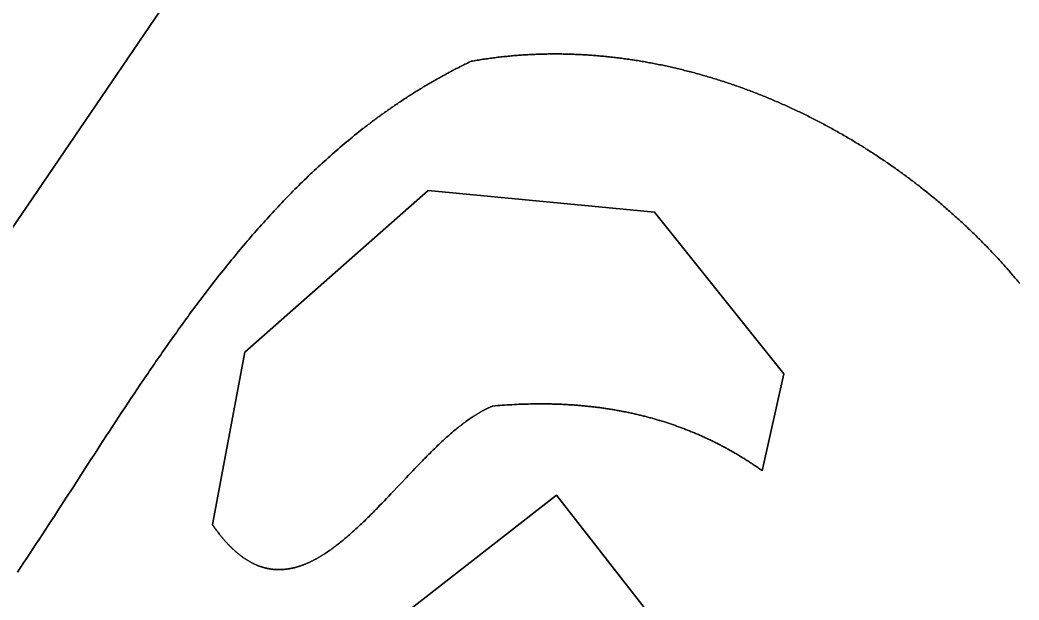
# Model space of a CAD drawing. Header units: millimetres. Extents: x 539514 to 908003, y -69769 to 203909.
# Drawn here: x 756701 to 783711, y 102464 to 118156 of the extents above; entities that cross this region are included whole.
import ezdxf

# ---------------------------------------------------------------- set-up
doc = ezdxf.new("R2010")
doc.units = ezdxf.units.MM
doc.layers.add('CLOSED_AREAS', color=7, linetype='Continuous')
doc.layers.add('REGION_HOLES', color=7, linetype='Continuous')

msp = doc.modelspace()

# ---------------------------------------------------------------- linework, layer by layer
at = {"layer": 'CLOSED_AREAS'}
for points in [[(741499.066, 90513.796), (774436.806, 138900.211)], [(774436.806, 138900.211), (741499.066, 90513.796)], [(756631.192, 103217.783), (756715.346, 103343.507), (756799.324, 103469.428), (756883.137, 103595.533), (756966.793, 103721.813), (757050.301, 103848.256), (757133.671, 103974.852), (757216.913, 104101.589), (757300.036, 104228.456), (757383.048, 104355.443), (757465.96, 104482.539), (757548.781, 104609.732), (757631.52, 104737.012), (757714.186, 104864.368), (757796.789, 104991.788), (757961.843, 105246.78), (758126.757, 105501.899), (758456.463, 106012.17), (758621.405, 106267.146), (758703.931, 106394.556), (758786.506, 106521.9), (758869.14, 106649.166), (758951.841, 106776.343), (759034.62, 106903.421), (759117.485, 107030.388), (759200.446, 107157.234), (759283.512, 107283.947), (759366.693, 107410.517), (759449.998, 107536.933), (759533.436, 107663.184), (759617.017, 107789.258), (759700.75, 107915.146), (759784.645, 108040.835), (759868.71, 108166.315), (759952.955, 108291.575), (760037.39, 108416.604), (760079.681, 108479.028), (760122.023, 108541.391), (760164.417, 108603.691), (760206.865, 108665.925), (760249.367, 108728.094), (760291.924, 108790.196), (760334.538, 108852.229), (760377.21, 108914.192), (760419.941, 108976.083), (760462.733, 109037.902), (760505.585, 109099.646), (760548.501, 109161.315), (760591.48, 109222.907), (760634.523, 109284.421), (760677.633, 109345.855), (760720.811, 109407.208), (760764.056, 109468.478), (760807.372, 109529.665), (760850.758, 109590.767), (760894.216, 109651.782), (760937.747, 109712.709), (760981.352, 109773.548), (761025.033, 109834.295), (761068.79, 109894.951), (761112.625, 109955.513), (761156.54, 110015.981), (761200.534, 110076.352), (761244.609, 110136.626), (761288.767, 110196.801), (761333.009, 110256.876), (761377.335, 110316.85), (761421.747, 110376.72), (761466.247, 110436.486), (761510.835, 110496.147), (761555.512, 110555.701), (761600.28, 110615.146), (761645.14, 110674.481), (761690.092, 110733.705), (761735.139, 110792.817), (761780.281, 110851.815), (761825.52, 110910.697), (761870.856, 110969.463), (761916.291, 111028.111), (761961.826, 111086.64), (762007.463, 111145.048), (762053.201, 111203.334), (762099.043, 111261.496), (762144.99, 111319.534), (762191.043, 111377.445), (762237.203, 111435.229), (762283.47, 111492.883), (762329.848, 111550.408), (762376.335, 111607.801), (762422.935, 111665.061), (762469.647, 111722.186), (762516.473, 111779.175), (762563.415, 111836.028), (762610.473, 111892.742), (762657.648, 111949.316), (762704.942, 112005.749), (762752.357, 112062.039), (762799.892, 112118.185), (762847.549, 112174.185), (762895.33, 112230.039), (762943.235, 112285.745), (762991.266, 112341.302), (763039.424, 112396.707), (763087.71, 112451.961), (763136.125, 112507.06), (763184.67, 112562.005), (763233.348, 112616.794), (763282.158, 112671.425), (763331.101, 112725.896), (763380.18, 112780.208), (763429.396, 112834.357), (763478.748, 112888.343), (763528.239, 112942.165), (763577.87, 112995.821), (763627.642, 113049.31), (763677.556, 113102.63), (763727.613, 113155.78), (763777.815, 113208.758), (763828.162, 113261.564), (763878.657, 113314.196), (763929.299, 113366.652), (763980.09, 113418.931), (764031.031, 113471.032), (764082.124, 113522.954), (764133.37, 113574.694), (764184.769, 113626.253), (764236.323, 113677.627), (764288.034, 113728.817), (764339.902, 113779.82), (764391.928, 113830.635), (764444.114, 113881.261), (764496.46, 113931.696), (764548.969, 113981.94), (764601.641, 114031.99), (764654.477, 114081.845), (764707.479, 114131.505), (764760.647, 114180.967), (764813.983, 114230.23), (764867.489, 114279.294), (764921.164, 114328.155), (764975.011, 114376.814), (765029.03, 114425.269), (765083.223, 114473.518), (765137.59, 114521.56), (765192.134, 114569.393), (765246.855, 114617.017), (765301.754, 114664.43), (765356.833, 114711.63), (765412.093, 114758.617), (765467.534, 114805.388), (765523.158, 114851.943), (765578.967, 114898.28), (765634.961, 114944.397), (765691.142, 114990.294), (765747.51, 115035.969), (765804.067, 115081.421), (765860.814, 115126.647), (765917.753, 115171.648), (765974.884, 115216.421), (766003.522, 115238.721), (766032.208, 115260.965), (766060.943, 115283.15), (766089.727, 115305.278), (766118.56, 115327.349), (766147.442, 115349.361), (766176.374, 115371.314), (766205.354, 115393.21), (766234.385, 115415.047), (766263.465, 115436.825), (766292.595, 115458.544), (766321.774, 115480.204), (766351.004, 115501.804), (766380.285, 115523.346), (766409.616, 115544.827), (766438.997, 115566.249), (766468.429, 115587.611), (766497.912, 115608.913), (766527.446, 115630.154), (766557.031, 115651.335), (766586.667, 115672.455), (766616.355, 115693.515), (766646.095, 115714.513), (766675.886, 115735.451), (766705.729, 115756.327), (766735.625, 115777.141), (766765.572, 115797.894), (766795.572, 115818.585), (766825.624, 115839.214), (766855.729, 115859.781), (766885.886, 115880.286), (766916.097, 115900.728), (766946.361, 115921.107), (766976.678, 115941.423), (767007.048, 115961.676), (767037.471, 115981.867), (767067.949, 116001.993), (767098.48, 116022.056), (767129.065, 116042.056), (767159.704, 116061.991), (767190.398, 116081.863), (767221.146, 116101.67), (767251.948, 116121.413), (767282.805, 116141.091), (767313.717, 116160.705), (767344.684, 116180.253), (767375.706, 116199.737), (767406.783, 116219.155), (767437.916, 116238.508), (767469.104, 116257.795), (767500.348, 116277.016), (767531.647, 116296.172), (767563.003, 116315.261), (767594.415, 116334.284), (767625.883, 116353.241), (767657.408, 116372.13), (767688.989, 116390.954), (767720.627, 116409.71), (767752.321, 116428.399), (767784.073, 116447.02), (767815.882, 116465.575), (767847.748, 116484.061), (767879.672, 116502.48), (767911.653, 116520.83), (767943.692, 116539.113), (767975.789, 116557.327), (768007.944, 116575.473), (768040.158, 116593.55), (768072.429, 116611.558), (768104.759, 116629.497), (768137.148, 116647.366), (768169.595, 116665.167), (768202.101, 116682.898), (768234.667, 116700.559), (768267.291, 116718.15), (768299.975, 116735.672), (768332.719, 116753.123), (768365.522, 116770.503), (768398.384, 116787.813), (768431.307, 116805.053), (768464.29, 116822.221), (768497.333, 116839.318), (768530.437, 116856.344), (768563.601, 116873.299), (768596.826, 116890.182), (768630.111, 116906.993), (768663.458, 116923.733), (768696.865, 116940.4), (768730.334, 116956.995), (768763.864, 116973.517), (768797.456, 116989.967), (768831.109, 117006.344), (768864.825, 117022.648), (768898.602, 117038.879), (768938.536, 117045.951), (768978.484, 117052.892), (769018.444, 117059.701), (769058.417, 117066.378), (769098.402, 117072.925), (769138.4, 117079.34), (769178.41, 117085.625), (769218.431, 117091.779), (769258.465, 117097.803), (769298.509, 117103.696), (769338.565, 117109.46), (769378.631, 117115.094), (769418.708, 117120.598), (769458.796, 117125.973), (769498.893, 117131.218), (769539.001, 117136.334), (769579.118, 117141.322), (769619.245, 117146.181), (769659.381, 117150.911), (769699.525, 117155.513), (769739.679, 117159.987), (769779.841, 117164.333), (769820.012, 117168.551), (769860.19, 117172.642), (769900.376, 117176.606), (769940.57, 117180.442), (769980.771, 117184.151), (770020.98, 117187.734), (770061.195, 117191.19), (770101.416, 117194.519), (770141.645, 117197.723), (770181.879, 117200.8), (770222.119, 117203.752), (770262.365, 117206.577), (770302.617, 117209.278), (770342.873, 117211.853), (770383.135, 117214.303), (770423.401, 117216.628), (770463.672, 117218.829), (770503.947, 117220.905), (770544.227, 117222.857), (770584.51, 117224.684), (770624.796, 117226.388), (770665.086, 117227.968), (770705.38, 117229.424), (770745.676, 117230.758), (770785.974, 117231.967), (770826.275, 117233.054), (770866.578, 117234.018), (770906.884, 117234.86), (770947.191, 117235.579), (770987.499, 117236.176), (771027.808, 117236.651), (771068.119, 117237.004), (771108.43, 117237.235), (771148.742, 117237.345), (771189.054, 117237.334), (771229.367, 117237.202), (771269.679, 117236.949), (771309.99, 117236.575), (771350.302, 117236.08), (771390.612, 117235.465), (771430.921, 117234.73), (771471.228, 117233.876), (771511.535, 117232.901), (771551.839, 117231.807), (771592.141, 117230.593), (771632.441, 117229.261), (771672.739, 117227.809), (771713.033, 117226.239), (771753.325, 117224.55), (771793.613, 117222.742), (771833.899, 117220.816), (771874.18, 117218.773), (771914.457, 117216.611), (771954.731, 117214.332), (771994.999, 117211.935), (772035.264, 117209.421), (772075.523, 117206.79), (772115.777, 117204.042), (772156.026, 117201.177), (772196.27, 117198.196), (772236.507, 117195.099), (772276.739, 117191.885), (772316.964, 117188.555), (772357.183, 117185.11), (772397.395, 117181.549), (772437.6, 117177.873), (772477.798, 117174.081), (772517.988, 117170.175), (772558.171, 117166.154), (772598.345, 117162.018), (772638.512, 117157.768), (772678.67, 117153.403), (772718.82, 117148.924), (772758.961, 117144.332), (772799.092, 117139.626), (772839.215, 117134.806), (772879.327, 117129.873), (772919.43, 117124.827), (772959.523, 117119.669), (772999.606, 117114.397), (773039.678, 117109.013), (773079.74, 117103.516), (773119.79, 117097.908), (773159.829, 117092.187), (773199.857, 117086.355), (773239.874, 117080.411), (773279.878, 117074.356), (773319.87, 117068.189), (773359.85, 117061.912), (773399.817, 117055.524), (773439.771, 117049.025), (773479.712, 117042.415), (773519.64, 117035.696), (773559.555, 117028.866), (773599.455, 117021.927), (773639.342, 117014.877), (773679.214, 117007.719), (773719.072, 117000.451), (773758.915, 116993.074), (773798.743, 116985.588), (773838.556, 116977.993), (773878.354, 116970.29), (773918.136, 116962.478), (773957.902, 116954.558), (773997.652, 116946.531), (774037.385, 116938.395), (774077.102, 116930.152), (774116.802, 116921.802), (774156.485, 116913.344), (774196.151, 116904.779), (774235.799, 116896.108), (774275.429, 116887.33), (774315.042, 116878.445), (774354.636, 116869.454), (774394.212, 116860.357), (774433.768, 116851.155), (774473.306, 116841.846), (774512.825, 116832.432), (774552.325, 116822.913), (774591.804, 116813.288), (774631.264, 116803.559), (774670.704, 116793.725), (774710.123, 116783.786), (774749.522, 116773.744), (774788.9, 116763.596), (774828.257, 116753.345), (774867.593, 116742.99), (774906.907, 116732.532), (774946.199, 116721.97), (774985.47, 116711.305), (775024.718, 116700.537), (775063.943, 116689.666), (775103.146, 116678.692), (775142.326, 116667.616), (775181.483, 116656.438), (775220.617, 116645.158), (775259.726, 116633.775), (775298.812, 116622.291), (775337.874, 116610.706), (775376.912, 116599.019), (775415.924, 116587.231), (775454.912, 116575.342), (775493.876, 116563.353), (775532.813, 116551.263), (775571.726, 116539.072), (775610.612, 116526.782), (775649.472, 116514.391), (775688.307, 116501.9), (775727.115, 116489.31), (775765.896, 116476.621), (775804.65, 116463.832), (775843.377, 116450.944), (775882.077, 116437.958), (775920.749, 116424.873), (775959.393, 116411.689), (775998.009, 116398.407), (776036.596, 116385.027), (776075.156, 116371.549), (776113.686, 116357.973), (776152.187, 116344.3), (776190.659, 116330.53), (776229.102, 116316.662), (776267.515, 116302.697), (776305.897, 116288.636), (776344.25, 116274.478), (776382.572, 116260.224), (776420.864, 116245.873), (776459.124, 116231.427), (776497.354, 116216.885), (776535.552, 116202.247), (776573.718, 116187.513), (776611.853, 116172.685), (776649.955, 116157.761), (776688.025, 116142.743), (776726.063, 116127.63), (776764.068, 116112.422), (776802.039, 116097.12), (776839.978, 116081.724), (776877.883, 116066.235), (776915.754, 116050.651), (776953.592, 116034.974), (776991.395, 116019.203), (777029.163, 116003.34), (777066.897, 115987.383), (777104.596, 115971.334), (777142.26, 115955.192), (777179.889, 115938.958), (777217.482, 115922.632), (777255.039, 115906.213), (777292.56, 115889.703), (777330.045, 115873.101), (777367.493, 115856.408), (777404.905, 115839.623), (777442.279, 115822.747), (777479.616, 115805.781), (777516.916, 115788.724), (777554.178, 115771.576), (777591.402, 115754.338), (777628.588, 115737.01), (777665.735, 115719.592), (777702.844, 115702.084), (777739.913, 115684.487), (777776.944, 115666.801), (777813.935, 115649.025), (777850.887, 115631.16), (777887.799, 115613.207), (777924.671, 115595.165), (777961.502, 115577.034), (777998.293, 115558.816), (778035.044, 115540.509), (778071.753, 115522.115), (778108.421, 115503.632), (778145.047, 115485.063), (778181.632, 115466.406), (778218.175, 115447.662), (778254.676, 115428.831), (778291.134, 115409.914), (778327.55, 115390.91), (778363.922, 115371.82), (778400.252, 115352.644), (778436.538, 115333.381), (778472.781, 115314.033), (778508.98, 115294.6), (778545.134, 115275.081), (778581.245, 115255.477), (778617.311, 115235.788), (778653.332, 115216.014), (778689.308, 115196.155), (778725.239, 115176.213), (778761.125, 115156.186), (778796.965, 115136.074), (778832.758, 115115.88), (778868.506, 115095.601), (778904.207, 115075.239), (778939.862, 115054.794), (778975.47, 115034.265), (779011.031, 115013.654), (779046.544, 114992.96), (779082.01, 114972.184), (779117.428, 114951.325), (779152.798, 114930.384), (779188.119, 114909.362), (779223.392, 114888.257), (779258.617, 114867.071), (779293.792, 114845.803), (779328.918, 114824.455), (779363.995, 114803.025), (779399.022, 114781.515), (779433.999, 114759.924), (779468.926, 114738.252), (779503.802, 114716.501), (779538.628, 114694.669), (779573.403, 114672.757), (779608.127, 114650.766), (779642.8, 114628.696), (779677.421, 114606.546), (779711.99, 114584.317), (779746.507, 114562.009), (779780.972, 114539.622), (779815.385, 114517.157), (779849.744, 114494.614), (779884.051, 114471.992), (779918.305, 114449.293), (779952.505, 114426.515), (779986.651, 114403.66), (780020.744, 114380.728), (780054.782, 114357.719), (780088.766, 114334.632), (780122.695, 114311.469), (780156.57, 114288.229), (780190.389, 114264.913), (780224.153, 114241.521), (780257.862, 114218.052), (780291.514, 114194.508), (780325.111, 114170.888), (780358.651, 114147.192), (780392.135, 114123.422), (780425.562, 114099.576), (780458.933, 114075.655), (780492.246, 114051.659), (780525.501, 114027.589), (780558.699, 114003.445), (780591.839, 113979.227), (780624.921, 113954.934), (780657.945, 113930.568), (780690.91, 113906.128), (780723.816, 113881.615), (780756.663, 113857.029), (780789.45, 113832.369), (780822.178, 113807.637), (780854.847, 113782.832), (780887.455, 113757.955), (780920.003, 113733.005), (780952.491, 113707.984), (780984.918, 113682.89), (781017.284, 113657.725), (781049.588, 113632.489), (781081.832, 113607.181), (781114.013, 113581.802), (781146.133, 113556.352), (781178.191, 113530.832), (781210.186, 113505.24), (781242.119, 113479.579), (781273.989, 113453.847), (781305.795, 113428.046), (781337.539, 113402.174), (781369.219, 113376.233), (781400.835, 113350.223), (781432.387, 113324.143), (781463.875, 113297.995), (781495.298, 113271.778), (781526.657, 113245.491), (781557.951, 113219.137), (781589.18, 113192.714), (781620.343, 113166.224), (781651.44, 113139.665), (781682.472, 113113.039), (781713.438, 113086.345), (781744.337, 113059.584), (781775.169, 113032.755), (781805.935, 113005.86), (781836.634, 112978.898), (781867.265, 112951.87), (781897.829, 112924.775), (781928.326, 112897.614), (781958.754, 112870.387), (781989.114, 112843.094), (782019.405, 112815.736), (782049.628, 112788.312), (782079.782, 112760.823), (782109.867, 112733.269), (782139.882, 112705.651), (782169.827, 112677.967), (782199.703, 112650.219), (782229.509, 112622.407), (782259.244, 112594.531), (782288.909, 112566.591), (782318.503, 112538.587), (782348.026, 112510.52), (782377.477, 112482.389), (782406.857, 112454.195), (782436.166, 112425.938), (782465.402, 112397.619), (782494.566, 112369.237), (782523.658, 112340.793), (782552.677, 112312.286), (782581.623, 112283.718), (782610.496, 112255.087), (782639.296, 112226.396), (782668.021, 112197.642), (782696.673, 112168.828), (782725.251, 112139.952), (782753.755, 112111.016), (782782.184, 112082.019), (782810.538, 112052.961), (782838.817, 112023.843), (782867.021, 111994.665), (782895.15, 111965.428), (782923.203, 111936.13), (782951.179, 111906.773), (782979.08, 111877.357), (783006.904, 111847.881), (783034.651, 111818.347), (783062.322, 111788.754), (783089.915, 111759.102), (783117.431, 111729.392), (783144.869, 111699.624), (783172.23, 111669.797), (783199.512, 111639.913), (783226.716, 111609.972), (783253.842, 111579.973), (783280.889, 111549.916), (783307.856, 111519.803), (783334.745, 111489.633), (783361.554, 111459.406), (783388.283, 111429.122), (783414.932, 111398.783), (783441.501, 111368.387), (783467.99, 111337.935), (783494.398, 111307.428), (783520.725, 111276.865), (783546.971, 111246.247), (783573.135, 111215.573), (783599.218, 111184.845), (783625.219, 111154.062), (783651.138, 111123.224), (783676.975, 111092.332), (783702.729, 111061.386), (783728.401, 111030.386)], [(783728.401, 111030.386), (783702.729, 111061.386), (783676.975, 111092.332), (783651.138, 111123.224), (783625.219, 111154.062), (783599.218, 111184.845), (783573.135, 111215.573), (783546.971, 111246.247), (783520.725, 111276.865), (783494.398, 111307.428), (783467.99, 111337.935), (783441.501, 111368.387), (783414.932, 111398.783), (783388.283, 111429.122), (783361.554, 111459.406), (783334.745, 111489.633), (783307.856, 111519.803), (783280.889, 111549.916), (783253.842, 111579.973), (783226.716, 111609.972), (783199.512, 111639.913), (783172.23, 111669.797), (783144.869, 111699.624), (783117.431, 111729.392), (783089.915, 111759.102), (783062.322, 111788.754), (783034.651, 111818.347), (783006.904, 111847.881), (782979.08, 111877.357), (782951.179, 111906.773), (782923.203, 111936.13), (782895.15, 111965.428), (782867.021, 111994.665), (782838.817, 112023.843), (782810.538, 112052.961), (782782.184, 112082.019), (782753.755, 112111.016), (782725.251, 112139.952), (782696.673, 112168.828), (782668.021, 112197.642), (782639.296, 112226.396), (782610.496, 112255.087), (782581.623, 112283.718), (782552.677, 112312.286), (782523.658, 112340.793), (782494.566, 112369.237), (782465.402, 112397.619), (782436.166, 112425.938), (782406.857, 112454.195), (782377.477, 112482.389), (782348.026, 112510.52), (782318.503, 112538.587), (782288.909, 112566.591), (782259.244, 112594.531), (782229.509, 112622.407), (782199.703, 112650.219), (782169.827, 112677.967), (782139.882, 112705.651), (782109.867, 112733.269), (782079.782, 112760.823), (782049.628, 112788.312), (782019.405, 112815.736), (781989.114, 112843.094), (781958.754, 112870.387), (781928.326, 112897.614), (781897.829, 112924.775), (781867.265, 112951.87), (781836.634, 112978.898), (781805.935, 113005.86), (781775.169, 113032.755), (781744.337, 113059.584), (781713.438, 113086.345), (781682.472, 113113.039), (781651.44, 113139.665), (781620.343, 113166.224), (781589.18, 113192.714), (781557.951, 113219.137), (781526.657, 113245.491), (781495.298, 113271.778), (781463.875, 113297.995), (781432.387, 113324.143), (781400.835, 113350.223), (781369.219, 113376.233), (781337.539, 113402.174), (781305.795, 113428.046), (781273.989, 113453.847), (781242.119, 113479.579), (781210.186, 113505.24), (781178.191, 113530.832), (781146.133, 113556.352), (781114.013, 113581.802), (781081.832, 113607.181), (781049.588, 113632.489), (781017.284, 113657.725), (780984.918, 113682.89), (780952.491, 113707.984), (780920.003, 113733.005), (780887.455, 113757.955), (780854.847, 113782.832), (780822.178, 113807.637), (780789.45, 113832.369), (780756.663, 113857.029), (780723.816, 113881.615), (780690.91, 113906.128), (780657.945, 113930.568), (780624.921, 113954.934), (780591.839, 113979.227), (780558.699, 114003.445), (780525.501, 114027.589), (780492.246, 114051.659), (780458.933, 114075.655), (780425.562, 114099.576), (780392.135, 114123.422), (780358.651, 114147.192), (780325.111, 114170.888), (780291.514, 114194.508), (780257.862, 114218.052), (780224.153, 114241.521), (780190.389, 114264.913), (780156.57, 114288.229), (780122.695, 114311.469), (780088.766, 114334.632), (780054.782, 114357.719), (780020.744, 114380.728), (779986.651, 114403.66), (779952.505, 114426.515), (779918.305, 114449.293), (779884.051, 114471.992), (779849.744, 114494.614), (779815.385, 114517.157), (779780.972, 114539.622), (779746.507, 114562.009), (779711.99, 114584.317), (779677.421, 114606.546), (779642.8, 114628.696), (779608.127, 114650.766), (779573.403, 114672.757), (779538.628, 114694.669), (779503.802, 114716.501), (779468.926, 114738.252), (779433.999, 114759.924), (779399.022, 114781.515), (779363.995, 114803.025), (779328.918, 114824.455), (779293.792, 114845.803), (779258.617, 114867.071), (779223.392, 114888.257), (779188.119, 114909.362), (779152.798, 114930.384), (779117.428, 114951.325), (779082.01, 114972.184), (779046.544, 114992.96), (779011.031, 115013.654), (778975.47, 115034.265), (778939.862, 115054.794), (778904.207, 115075.239), (778868.506, 115095.601), (778832.758, 115115.88), (778796.965, 115136.074), (778761.125, 115156.186), (778725.239, 115176.213), (778689.308, 115196.155), (778653.332, 115216.014), (778617.311, 115235.788), (778581.245, 115255.477), (778545.134, 115275.081), (778508.98, 115294.6), (778472.781, 115314.033), (778436.538, 115333.381), (778400.252, 115352.644), (778363.922, 115371.82), (778327.55, 115390.91), (778291.134, 115409.914), (778254.676, 115428.831), (778218.175, 115447.662), (778181.632, 115466.406), (778145.047, 115485.063), (778108.421, 115503.632), (778071.753, 115522.115), (778035.044, 115540.509), (777998.293, 115558.816), (777961.502, 115577.034), (777924.671, 115595.165), (777887.799, 115613.207), (777850.887, 115631.16), (777813.935, 115649.025), (777776.944, 115666.801), (777739.913, 115684.487), (777702.844, 115702.084), (777665.735, 115719.592), (777628.588, 115737.01), (777591.402, 115754.338), (777554.178, 115771.576), (777516.916, 115788.724), (777479.616, 115805.781), (777442.279, 115822.747), (777404.905, 115839.623), (777367.493, 115856.408), (777330.045, 115873.101), (777292.56, 115889.703), (777255.039, 115906.213), (777217.482, 115922.632), (777179.889, 115938.958), (777142.26, 115955.192), (777104.596, 115971.334), (777066.897, 115987.383), (777029.163, 116003.34), (776991.395, 116019.203), (776953.592, 116034.974), (776915.754, 116050.651), (776877.883, 116066.235), (776839.978, 116081.724), (776802.039, 116097.12), (776764.068, 116112.422), (776726.063, 116127.63), (776688.025, 116142.743), (776649.955, 116157.761), (776611.853, 116172.685), (776573.718, 116187.513), (776535.552, 116202.247), (776497.354, 116216.885), (776459.124, 116231.427), (776420.864, 116245.873), (776382.572, 116260.224), (776344.25, 116274.478), (776305.897, 116288.636), (776267.515, 116302.697), (776229.102, 116316.662), (776190.659, 116330.53), (776152.187, 116344.3), (776113.686, 116357.973), (776075.156, 116371.549), (776036.596, 116385.027), (775998.009, 116398.407), (775959.393, 116411.689), (775920.749, 116424.873), (775882.077, 116437.958), (775843.377, 116450.944), (775804.65, 116463.832), (775765.896, 116476.621), (775727.115, 116489.31), (775688.307, 116501.9), (775649.472, 116514.391), (775610.612, 116526.782), (775571.726, 116539.072), (775532.813, 116551.263), (775493.876, 116563.353), (775454.912, 116575.342), (775415.924, 116587.231), (775376.912, 116599.019), (775337.874, 116610.706), (775298.812, 116622.291), (775259.726, 116633.775), (775220.617, 116645.158), (775181.483, 116656.438), (775142.326, 116667.616), (775103.146, 116678.692), (775063.943, 116689.666), (775024.718, 116700.537), (774985.47, 116711.305), (774946.199, 116721.97), (774906.907, 116732.532), (774867.593, 116742.99), (774828.257, 116753.345), (774788.9, 116763.596), (774749.522, 116773.744), (774710.123, 116783.786), (774670.704, 116793.725), (774631.264, 116803.559), (774591.804, 116813.288), (774552.325, 116822.913), (774512.825, 116832.432), (774473.306, 116841.846), (774433.768, 116851.155), (774394.212, 116860.357), (774354.636, 116869.454), (774315.042, 116878.445), (774275.429, 116887.33), (774235.799, 116896.108), (774196.151, 116904.779), (774156.485, 116913.344), (774116.802, 116921.802), (774077.102, 116930.152), (774037.385, 116938.395), (773997.652, 116946.531), (773957.902, 116954.558), (773918.136, 116962.478), (773878.354, 116970.29), (773838.556, 116977.993), (773798.743, 116985.588), (773758.915, 116993.074), (773719.072, 117000.451), (773679.214, 117007.719), (773639.342, 117014.877), (773599.455, 117021.927), (773559.555, 117028.866), (773519.64, 117035.696), (773479.712, 117042.415), (773439.771, 117049.025), (773399.817, 117055.524), (773359.85, 117061.912), (773319.87, 117068.189), (773279.878, 117074.356), (773239.874, 117080.411), (773199.857, 117086.355), (773159.829, 117092.187), (773119.79, 117097.908), (773079.74, 117103.516), (773039.678, 117109.013), (772999.606, 117114.397), (772959.523, 117119.669), (772919.43, 117124.827), (772879.327, 117129.873), (772839.215, 117134.806), (772799.092, 117139.626), (772758.961, 117144.332), (772718.82, 117148.924), (772678.67, 117153.403), (772638.512, 117157.768), (772598.345, 117162.018), (772558.171, 117166.154), (772517.988, 117170.175), (772477.798, 117174.081), (772437.6, 117177.873), (772397.395, 117181.549), (772357.183, 117185.11), (772316.964, 117188.555), (772276.739, 117191.885), (772236.507, 117195.099), (772196.27, 117198.196), (772156.026, 117201.177), (772115.777, 117204.042), (772075.523, 117206.79), (772035.264, 117209.421), (771994.999, 117211.935), (771954.731, 117214.332), (771914.457, 117216.611), (771874.18, 117218.773), (771833.899, 117220.816), (771793.613, 117222.742), (771753.325, 117224.55), (771713.033, 117226.239), (771672.739, 117227.809), (771632.441, 117229.261), (771592.141, 117230.593), (771551.839, 117231.807), (771511.535, 117232.901), (771471.228, 117233.876), (771430.921, 117234.73), (771390.612, 117235.465), (771350.302, 117236.08), (771309.99, 117236.575), (771269.679, 117236.949), (771229.367, 117237.202), (771189.054, 117237.334), (771148.742, 117237.345), (771108.43, 117237.235), (771068.119, 117237.004), (771027.808, 117236.651), (770987.499, 117236.176), (770947.191, 117235.579), (770906.884, 117234.86), (770866.578, 117234.018), (770826.275, 117233.054), (770785.974, 117231.967), (770745.676, 117230.758), (770705.38, 117229.424), (770665.086, 117227.968), (770624.796, 117226.388), (770584.51, 117224.684), (770544.227, 117222.857), (770503.947, 117220.905), (770463.672, 117218.829), (770423.401, 117216.628), (770383.135, 117214.303), (770342.873, 117211.853), (770302.617, 117209.278), (770262.365, 117206.577), (770222.119, 117203.752), (770181.879, 117200.8), (770141.645, 117197.723), (770101.416, 117194.519), (770061.195, 117191.19), (770020.98, 117187.734), (769980.771, 117184.151), (769940.57, 117180.442), (769900.376, 117176.606), (769860.19, 117172.642), (769820.012, 117168.551), (769779.841, 117164.333), (769739.679, 117159.987), (769699.525, 117155.513), (769659.381, 117150.911), (769619.245, 117146.181), (769579.118, 117141.322), (769539.001, 117136.334), (769498.893, 117131.218), (769458.796, 117125.973), (769418.708, 117120.598), (769378.631, 117115.094), (769338.565, 117109.46), (769298.509, 117103.696), (769258.465, 117097.803), (769218.431, 117091.779), (769178.41, 117085.625), (769138.4, 117079.34), (769098.402, 117072.925), (769058.417, 117066.378), (769018.444, 117059.701), (768978.484, 117052.892), (768938.536, 117045.951), (768898.602, 117038.879), (768864.825, 117022.648), (768831.109, 117006.344), (768797.456, 116989.967), (768763.864, 116973.517), (768730.334, 116956.995), (768696.865, 116940.4), (768663.458, 116923.733), (768630.111, 116906.993), (768596.826, 116890.182), (768563.601, 116873.299), (768530.437, 116856.344), (768497.333, 116839.318), (768464.29, 116822.221), (768431.307, 116805.053), (768398.384, 116787.813), (768365.522, 116770.503), (768332.719, 116753.123), (768299.975, 116735.672), (768267.291, 116718.15), (768234.667, 116700.559), (768202.101, 116682.898), (768169.595, 116665.167), (768137.148, 116647.366), (768104.759, 116629.497), (768072.429, 116611.558), (768040.158, 116593.55), (768007.944, 116575.473), (767975.789, 116557.327), (767943.692, 116539.113), (767911.653, 116520.83), (767879.672, 116502.48), (767847.748, 116484.061), (767815.882, 116465.575), (767784.073, 116447.02), (767752.321, 116428.399), (767720.627, 116409.71), (767688.989, 116390.954), (767657.408, 116372.13), (767625.883, 116353.241), (767594.415, 116334.284), (767563.003, 116315.261), (767531.647, 116296.172), (767500.348, 116277.016), (767469.104, 116257.795), (767437.916, 116238.508), (767406.783, 116219.155), (767375.706, 116199.737), (767344.684, 116180.253), (767313.717, 116160.705), (767282.805, 116141.091), (767251.948, 116121.413), (767221.146, 116101.67), (767190.398, 116081.863), (767159.704, 116061.991), (767129.065, 116042.056), (767098.48, 116022.056), (767067.949, 116001.993), (767037.471, 115981.867), (767007.048, 115961.676), (766976.678, 115941.423), (766946.361, 115921.107), (766916.097, 115900.728), (766885.886, 115880.286), (766855.729, 115859.781), (766825.624, 115839.214), (766795.572, 115818.585), (766765.572, 115797.894), (766735.625, 115777.141), (766705.729, 115756.327), (766675.886, 115735.451), (766646.095, 115714.513), (766616.355, 115693.515), (766586.667, 115672.455), (766557.031, 115651.335), (766527.446, 115630.154), (766497.912, 115608.913), (766468.429, 115587.611), (766438.997, 115566.249), (766409.616, 115544.827), (766380.285, 115523.346), (766351.004, 115501.804), (766321.774, 115480.204), (766292.595, 115458.544), (766263.465, 115436.825), (766234.385, 115415.047), (766205.354, 115393.21), (766176.374, 115371.314), (766147.442, 115349.361), (766118.56, 115327.349), (766089.727, 115305.278), (766060.943, 115283.15), (766032.208, 115260.965), (766003.522, 115238.721), (765974.884, 115216.421), (765917.753, 115171.648), (765860.814, 115126.647), (765804.067, 115081.421), (765747.51, 115035.969), (765691.142, 114990.294), (765634.961, 114944.397), (765578.967, 114898.28), (765523.158, 114851.943), (765467.534, 114805.388), (765412.093, 114758.617), (765356.833, 114711.63), (765301.754, 114664.43), (765246.855, 114617.017), (765192.134, 114569.393), (765137.59, 114521.56), (765083.223, 114473.518), (765029.03, 114425.269), (764975.011, 114376.814), (764921.164, 114328.155), (764867.489, 114279.294), (764813.983, 114230.23), (764760.647, 114180.967), (764707.479, 114131.505), (764654.477, 114081.845), (764601.641, 114031.99), (764548.969, 113981.94), (764496.46, 113931.696), (764444.114, 113881.261), (764391.928, 113830.635), (764339.902, 113779.82), (764288.034, 113728.817), (764236.323, 113677.627), (764184.769, 113626.253), (764133.37, 113574.694), (764082.124, 113522.954), (764031.031, 113471.032), (763980.09, 113418.931), (763929.299, 113366.652), (763878.657, 113314.196), (763828.162, 113261.564), (763777.815, 113208.758), (763727.613, 113155.78), (763677.556, 113102.63), (763627.642, 113049.31), (763577.87, 112995.821), (763528.239, 112942.165), (763478.748, 112888.343), (763429.396, 112834.357), (763380.18, 112780.208), (763331.101, 112725.896), (763282.158, 112671.425), (763233.348, 112616.794), (763184.67, 112562.005), (763136.125, 112507.06), (763087.71, 112451.961), (763039.424, 112396.707), (762991.266, 112341.302), (762943.235, 112285.745), (762895.33, 112230.039), (762847.549, 112174.185), (762799.892, 112118.185), (762752.357, 112062.039), (762704.942, 112005.749), (762657.648, 111949.316), (762610.473, 111892.742), (762563.415, 111836.028), (762516.473, 111779.175), (762469.647, 111722.186), (762422.935, 111665.061), (762376.335, 111607.801), (762329.848, 111550.408), (762283.47, 111492.883), (762237.203, 111435.229), (762191.043, 111377.445), (762144.99, 111319.534), (762099.043, 111261.496), (762053.201, 111203.334), (762007.463, 111145.048), (761961.826, 111086.64), (761916.291, 111028.111), (761870.856, 110969.463), (761825.52, 110910.697), (761780.281, 110851.815), (761735.139, 110792.817), (761690.092, 110733.705), (761645.14, 110674.481), (761600.28, 110615.146), (761555.512, 110555.701), (761510.835, 110496.147), (761466.247, 110436.486), (761421.747, 110376.72), (761377.335, 110316.85), (761333.009, 110256.876), (761288.767, 110196.801), (761244.609, 110136.626), (761200.534, 110076.352), (761156.54, 110015.981), (761112.625, 109955.513), (761068.79, 109894.951), (761025.033, 109834.295), (760981.352, 109773.548), (760937.747, 109712.709), (760894.216, 109651.782), (760850.758, 109590.767), (760807.372, 109529.665), (760764.056, 109468.478), (760720.811, 109407.208), (760677.633, 109345.855), (760634.523, 109284.421), (760591.48, 109222.907), (760548.501, 109161.315), (760505.585, 109099.646), (760462.733, 109037.902), (760419.941, 108976.083), (760377.21, 108914.192), (760334.538, 108852.229), (760291.924, 108790.196), (760249.367, 108728.094), (760206.865, 108665.925), (760164.417, 108603.691), (760122.023, 108541.391), (760079.681, 108479.028), (760037.39, 108416.604), (759952.955, 108291.575), (759868.71, 108166.315), (759784.645, 108040.835), (759700.75, 107915.146), (759617.017, 107789.258), (759533.436, 107663.184), (759449.998, 107536.933), (759366.693, 107410.517), (759283.512, 107283.947), (759200.446, 107157.234), (759117.485, 107030.388), (759034.62, 106903.421), (758951.841, 106776.343), (758869.14, 106649.166), (758786.506, 106521.9), (758703.931, 106394.556), (758621.405, 106267.146), (758456.463, 106012.17), (758126.757, 105501.899), (757961.843, 105246.78), (757796.789, 104991.788), (757714.186, 104864.368), (757631.52, 104737.012), (757548.781, 104609.732), (757465.96, 104482.539), (757383.048, 104355.443), (757300.036, 104228.456), (757216.913, 104101.589), (757133.671, 103974.852), (757050.301, 103848.256), (756966.793, 103721.813), (756883.137, 103595.533), (756799.324, 103469.428), (756715.346, 103343.507), (756631.192, 103217.783)]]:
    msp.add_lwpolyline(points, dxfattribs=at)
for points in [[(761902.976, 104505.049), (761918.008, 104483.289), (761933.039, 104461.749), (761948.07, 104440.43), (761963.099, 104419.33), (761978.128, 104398.449), (761993.157, 104377.785), (762008.184, 104357.34), (762023.211, 104337.111), (762038.237, 104317.098), (762053.263, 104297.3), (762068.287, 104277.718), (762083.311, 104258.349), (762098.334, 104239.194), (762113.357, 104220.252), (762128.379, 104201.523), (762143.4, 104183.004), (762158.42, 104164.697), (762173.439, 104146.6), (762188.458, 104128.712), (762203.476, 104111.034), (762218.493, 104093.563), (762233.509, 104076.301), (762248.525, 104059.245), (762263.54, 104042.395), (762278.554, 104025.752), (762293.568, 104009.313), (762308.58, 103993.079), (762323.592, 103977.048), (762338.604, 103961.221), (762353.614, 103945.595), (762368.624, 103930.172), (762383.633, 103914.95), (762398.641, 103899.928), (762413.648, 103885.106), (762428.655, 103870.483), (762443.661, 103856.059), (762458.666, 103841.832), (762473.67, 103827.803), (762488.674, 103813.97), (762503.676, 103800.333), (762518.678, 103786.891), (762533.68, 103773.644), (762548.68, 103760.591), (762563.68, 103747.731), (762578.679, 103735.063), (762593.677, 103722.588), (762608.674, 103710.304), (762623.671, 103698.21), (762638.667, 103686.307), (762653.662, 103674.593), (762668.656, 103663.067), (762683.65, 103651.73), (762698.643, 103640.58), (762713.634, 103629.617), (762728.626, 103618.84), (762743.616, 103608.248), (762758.606, 103597.841), (762773.594, 103587.618), (762788.582, 103577.579), (762803.57, 103567.722), (762818.556, 103558.048), (762833.542, 103548.555), (762848.527, 103539.243), (762863.511, 103530.111), (762878.494, 103521.159), (762893.477, 103512.386), (762908.458, 103503.79), (762923.439, 103495.373), (762938.419, 103487.132), (762953.399, 103479.068), (762968.377, 103471.179), (762983.355, 103463.466), (762998.332, 103455.926), (763013.308, 103448.561), (763028.283, 103441.368), (763043.258, 103434.348), (763058.231, 103427.499), (763073.204, 103420.822), (763088.176, 103414.315), (763103.148, 103407.977), (763118.118, 103401.809), (763133.088, 103395.809), (763148.057, 103389.977), (763163.025, 103384.313), (763177.992, 103378.814), (763192.958, 103373.482), (763207.924, 103368.314), (763222.889, 103363.312), (763237.853, 103358.473), (763252.816, 103353.797), (763267.778, 103349.284), (763282.74, 103344.933), (763297.7, 103340.743), (763312.66, 103336.714), (763327.619, 103332.844), (763342.577, 103329.134), (763357.535, 103325.583), (763372.491, 103322.189), (763387.447, 103318.953), (763402.402, 103315.874), (763417.356, 103312.951), (763432.309, 103310.183), (763447.262, 103307.57), (763462.213, 103305.111), (763477.164, 103302.805), (763492.114, 103300.652), (763507.063, 103298.651), (763522.011, 103296.802), (763536.959, 103295.104), (763551.905, 103293.555), (763566.851, 103292.157), (763581.796, 103290.907), (763596.74, 103289.805), (763611.683, 103288.851), (763626.626, 103288.044), (763641.567, 103287.383), (763656.508, 103286.867), (763671.448, 103286.497), (763686.387, 103286.27), (763701.325, 103286.188), (763716.262, 103286.248), (763731.199, 103286.451), (763746.134, 103286.796), (763761.069, 103287.281), (763776.003, 103287.907), (763790.936, 103288.672), (763805.868, 103289.577), (763820.799, 103290.62), (763835.73, 103291.801), (763850.659, 103293.119), (763865.588, 103294.573), (763880.516, 103296.163), (763895.443, 103297.888), (763910.369, 103299.748), (763925.295, 103301.742), (763940.219, 103303.869), (763955.143, 103306.128), (763970.065, 103308.519), (763984.987, 103311.042), (763999.908, 103313.695), (764014.828, 103316.478), (764029.748, 103319.39), (764044.666, 103322.431), (764059.583, 103325.599), (764074.5, 103328.895), (764089.416, 103332.318), (764104.331, 103335.867), (764119.245, 103339.541), (764134.158, 103343.34), (764149.07, 103347.263), (764163.981, 103351.309), (764178.892, 103355.478), (764193.801, 103359.769), (764208.71, 103364.181), (764223.618, 103368.715), (764238.525, 103373.368), (764253.431, 103378.141), (764268.336, 103383.033), (764283.24, 103388.042), (764298.144, 103393.17), (764313.046, 103398.414), (764327.948, 103403.774), (764342.849, 103409.25), (764357.749, 103414.841), (764372.647, 103420.546), (764387.546, 103426.365), (764402.443, 103432.297), (764417.339, 103438.341), (764432.234, 103444.496), (764447.129, 103450.763), (764462.022, 103457.14), (764476.915, 103463.627), (764491.807, 103470.222), (764506.698, 103476.926), (764521.588, 103483.738), (764536.477, 103490.657), (764551.365, 103497.682), (764566.252, 103504.813), (764581.138, 103512.049), (764596.024, 103519.389), (764610.908, 103526.834), (764625.792, 103534.381), (764640.675, 103542.031), (764655.556, 103549.783), (764670.437, 103557.636), (764685.317, 103565.589), (764700.196, 103573.643), (764715.074, 103581.795), (764729.952, 103590.046), (764744.828, 103598.395), (764759.703, 103606.842), (764774.578, 103615.385), (764789.451, 103624.024), (764804.324, 103632.758), (764819.195, 103641.587), (764834.066, 103650.51), (764848.936, 103659.526), (764863.805, 103668.635), (764878.673, 103677.836), (764893.54, 103687.129), (764908.406, 103696.512), (764923.271, 103705.985), (764938.136, 103715.548), (764952.999, 103725.199), (764982.723, 103744.766), (765012.443, 103764.68), (765042.159, 103784.936), (765071.872, 103805.528), (765101.581, 103826.453), (765131.286, 103847.704), (765160.987, 103869.275), (765190.684, 103891.163), (765220.378, 103913.362), (765250.068, 103935.866), (765279.754, 103958.67), (765309.436, 103981.77), (765339.115, 104005.159), (765368.789, 104028.833), (765398.46, 104052.786), (765428.127, 104077.013), (765457.79, 104101.51), (765487.449, 104126.269), (765517.104, 104151.288), (765546.755, 104176.559), (765576.403, 104202.079), (765606.046, 104227.842), (765635.686, 104253.842), (765665.322, 104280.074), (765694.954, 104306.533), (765724.582, 104333.215), (765754.205, 104360.113), (765783.825, 104387.222), (765813.441, 104414.538), (765843.053, 104442.055), (765872.662, 104469.767), (765902.266, 104497.671), (765931.866, 104525.759), (765961.462, 104554.027), (765991.054, 104582.471), (766020.642, 104611.084), (766050.226, 104639.861), (766079.806, 104668.798), (766109.382, 104697.889), (766138.954, 104727.128), (766168.522, 104756.511), (766198.086, 104786.032), (766227.645, 104815.687), (766257.201, 104845.469), (766286.752, 104875.374), (766316.3, 104905.396), (766345.843, 104935.531), (766375.382, 104965.772), (766434.449, 105026.555), (766493.498, 105087.703), (766552.531, 105149.174), (766611.547, 105210.927), (766670.547, 105272.92), (766729.53, 105335.11), (766788.495, 105397.457), (766906.376, 105522.453), (767024.189, 105647.571), (767141.933, 105772.478), (767200.779, 105834.748), (767259.607, 105896.84), (767318.418, 105958.712), (767377.212, 106020.322), (767435.988, 106081.628), (767494.746, 106142.59), (767553.487, 106203.164), (767582.85, 106233.293), (767612.21, 106263.309), (767641.564, 106293.208), (767670.915, 106322.983), (767700.26, 106352.631), (767729.602, 106382.145), (767758.939, 106411.521), (767788.271, 106440.753), (767817.599, 106469.836), (767846.922, 106498.764), (767876.241, 106527.533), (767905.555, 106556.138), (767934.865, 106584.572), (767964.17, 106612.832), (767993.471, 106640.911), (768022.767, 106668.804), (768052.058, 106696.506), (768081.345, 106724.013), (768110.627, 106751.318), (768139.905, 106778.417), (768169.178, 106805.304), (768198.447, 106831.974), (768227.71, 106858.422), (768256.97, 106884.642), (768286.224, 106910.63), (768315.474, 106936.38), (768344.72, 106961.887), (768373.96, 106987.146), (768403.196, 107012.151), (768432.427, 107036.898), (768461.654, 107061.38), (768490.876, 107085.593), (768520.093, 107109.532), (768549.306, 107133.192), (768578.513, 107156.566), (768607.717, 107179.65), (768636.915, 107202.439), (768666.108, 107224.928), (768695.297, 107247.11), (768724.481, 107268.982), (768753.661, 107290.538), (768782.835, 107311.772), (768812.005, 107332.679), (768841.17, 107353.255), (768870.33, 107373.493), (768899.485, 107393.389), (768928.636, 107412.938), (768957.782, 107432.134), (768972.353, 107441.598), (768986.923, 107450.971), (769001.491, 107460.255), (769016.059, 107469.446), (769030.625, 107478.545), (769045.19, 107487.552), (769059.754, 107496.465), (769074.316, 107505.285), (769088.878, 107514.009), (769103.438, 107522.638), (769117.997, 107531.171), (769132.554, 107539.608), (769147.111, 107547.947), (769161.666, 107556.188), (769176.22, 107564.33), (769190.773, 107572.373), (769205.325, 107580.316), (769219.875, 107588.159), (769234.424, 107595.9), (769248.972, 107603.54), (769263.519, 107611.076), (769278.064, 107618.51), (769292.608, 107625.84), (769307.151, 107633.065), (769321.693, 107640.185), (769336.234, 107647.199), (769350.773, 107654.107), (769365.311, 107660.908), (769379.848, 107667.6), (769394.383, 107674.185), (769408.918, 107680.66), (769423.451, 107687.026), (769437.983, 107693.281), (769452.513, 107699.425), (769467.043, 107705.457), (769481.571, 107711.377), (769546.533, 107717.103), (769611.376, 107722.543), (769676.101, 107727.697), (769740.707, 107732.565), (769805.195, 107737.145), (769869.563, 107741.439), (769933.812, 107745.444), (769997.942, 107749.161), (770061.952, 107752.589), (770125.842, 107755.727), (770189.612, 107758.576), (770253.262, 107761.135), (770316.792, 107763.403), (770380.201, 107765.379), (770443.489, 107767.064), (770506.656, 107768.457), (770569.701, 107769.557), (770632.626, 107770.365), (770695.429, 107770.878), (770758.11, 107771.098), (770820.669, 107771.023), (770883.106, 107770.653), (770945.42, 107769.987), (771007.612, 107769.026), (771069.681, 107767.768), (771100.67, 107767.028), (771131.627, 107766.214), (771162.554, 107765.325), (771193.45, 107764.362), (771224.315, 107763.324), (771255.15, 107762.212), (771285.953, 107761.025), (771316.726, 107759.764), (771347.468, 107758.428), (771378.178, 107757.017), (771408.858, 107755.532), (771439.507, 107753.971), (771470.124, 107752.336), (771500.711, 107750.626), (771531.267, 107748.84), (771561.791, 107746.98), (771592.284, 107745.044), (771622.746, 107743.033), (771653.177, 107740.947), (771683.577, 107738.786), (771713.946, 107736.549), (771744.283, 107734.237), (771774.589, 107731.849), (771804.864, 107729.386), (771835.107, 107726.847), (771865.319, 107724.232), (771895.5, 107721.542), (771925.649, 107718.775), (771955.767, 107715.933), (771985.853, 107713.015), (772015.908, 107710.021), (772045.931, 107706.951), (772075.923, 107703.805), (772105.883, 107700.583), (772135.812, 107697.284), (772165.709, 107693.909), (772195.575, 107690.458), (772225.409, 107686.931), (772255.211, 107683.327), (772284.982, 107679.646), (772314.72, 107675.889), (772344.428, 107672.056), (772374.103, 107668.145), (772403.746, 107664.158), (772433.358, 107660.094), (772462.938, 107655.954), (772492.486, 107651.736), (772522.002, 107647.441), (772551.486, 107643.069), (772580.939, 107638.621), (772610.359, 107634.095), (772639.747, 107629.491), (772669.104, 107624.811), (772698.428, 107620.053), (772727.72, 107615.218), (772756.98, 107610.305), (772786.208, 107605.315), (772815.404, 107600.247), (772844.568, 107595.102), (772873.7, 107589.879), (772902.799, 107584.578), (772931.866, 107579.199), (772960.901, 107573.743), (772989.904, 107568.209), (773018.874, 107562.596), (773047.812, 107556.906), (773076.718, 107551.137), (773105.591, 107545.291), (773134.432, 107539.366), (773163.24, 107533.362), (773192.016, 107527.281), (773220.76, 107521.121), (773249.471, 107514.883), (773278.149, 107508.566), (773306.795, 107502.17), (773335.409, 107495.696), (773363.989, 107489.143), (773392.538, 107482.512), (773421.053, 107475.802), (773449.536, 107469.012), (773477.986, 107462.144), (773506.404, 107455.197), (773534.788, 107448.171), (773563.14, 107441.066), (773591.459, 107433.881), (773619.746, 107426.618), (773647.999, 107419.275), (773676.22, 107411.853), (773704.408, 107404.351), (773732.563, 107396.77), (773760.684, 107389.109), (773788.773, 107381.369), (773816.829, 107373.549), (773844.852, 107365.65), (773872.842, 107357.671), (773900.799, 107349.611), (773928.723, 107341.473), (773956.614, 107333.254), (773984.471, 107324.955), (774012.296, 107316.576), (774040.087, 107308.117), (774067.845, 107299.578), (774095.57, 107290.959), (774123.261, 107282.259), (774150.919, 107273.479), (774178.544, 107264.619), (774206.136, 107255.678), (774233.694, 107246.656), (774261.219, 107237.554), (774288.711, 107228.372), (774316.169, 107219.109), (774343.593, 107209.765), (774370.985, 107200.34), (774398.342, 107190.834), (774425.666, 107181.248), (774452.957, 107171.58), (774480.214, 107161.831), (774507.438, 107152.002), (774534.627, 107142.091), (774561.784, 107132.099), (774588.906, 107122.025), (774615.995, 107111.871), (774643.05, 107101.634), (774670.071, 107091.317), (774697.059, 107080.918), (774724.013, 107070.437), (774750.933, 107059.875), (774777.819, 107049.231), (774804.671, 107038.505), (774831.49, 107027.698), (774858.274, 107016.808), (774885.025, 107005.837), (774911.741, 106994.783), (774938.424, 106983.648), (774965.072, 106972.431), (774991.687, 106961.131), (775018.268, 106949.749), (775044.814, 106938.285), (775071.326, 106926.738), (775097.805, 106915.11), (775124.249, 106903.398), (775150.658, 106891.604), (775177.034, 106879.728), (775203.376, 106867.769), (775229.683, 106855.727), (775255.956, 106843.603), (775282.194, 106831.395), (775308.399, 106819.105), (775334.569, 106806.732), (775360.704, 106794.276), (775386.805, 106781.737), (775412.872, 106769.114), (775438.904, 106756.409), (775464.902, 106743.62), (775490.865, 106730.749), (775516.794, 106717.793), (775542.688, 106704.755), (775568.548, 106691.632), (775594.373, 106678.427), (775620.164, 106665.138), (775645.92, 106651.765), (775671.641, 106638.308), (775697.327, 106624.768), (775722.979, 106611.144), (775748.596, 106597.436), (775774.178, 106583.644), (775799.726, 106569.768), (775825.238, 106555.808), (775850.716, 106541.764), (775876.159, 106527.636), (775901.567, 106513.424), (775926.94, 106499.127), (775952.279, 106484.746), (775977.582, 106470.28), (776002.85, 106455.73), (776028.083, 106441.096), (776053.282, 106426.377), (776078.445, 106411.573), (776103.573, 106396.685), (776128.666, 106381.712), (776153.724, 106366.654), (776178.746, 106351.511), (776203.734, 106336.284), (776228.686, 106320.971), (776253.603, 106305.573), (776278.485, 106290.09), (776303.332, 106274.522), (776328.143, 106258.869), (776352.919, 106243.131), (776377.66, 106227.307), (776402.365, 106211.398), (776427.035, 106195.403), (776451.669, 106179.323), (776476.268, 106163.157), (776500.831, 106146.905), (776525.359, 106130.568), (776549.852, 106114.145), (776574.309, 106097.637), (776598.73, 106081.042), (776623.116, 106064.362), (776647.466, 106047.595), (776671.781, 106030.743), (776696.059, 106013.804), (776720.303, 105996.779), (776744.51, 105979.668), (776768.682, 105962.471), (777351.651, 108585.831), (773853.837, 112958.097), (767732.664, 113541.066), (762777.429, 109168.8)], [(771205.805, 105299.612), (762648.714, 98622.588), (761713.253, 99821.448), (756746.613, 95946.022), (766833.73, 83018.651), (767952.386, 83891.529), (768767.376, 82847.06), (777132.448, 89374.255), (775818.333, 91058.389), (779858.336, 94210.768)]]:
    msp.add_lwpolyline(points, close=True, dxfattribs=at)
at = {"layer": 'REGION_HOLES'}
for points in [[(762777.429, 109168.8), (767732.664, 113541.066), (773853.837, 112958.097), (777351.651, 108585.831), (776768.682, 105962.471), (776744.51, 105979.668), (776720.303, 105996.779), (776696.059, 106013.804), (776671.781, 106030.743), (776647.466, 106047.595), (776623.116, 106064.362), (776598.73, 106081.042), (776574.309, 106097.637), (776549.852, 106114.145), (776525.359, 106130.568), (776500.831, 106146.905), (776476.268, 106163.157), (776451.669, 106179.323), (776427.035, 106195.403), (776402.365, 106211.398), (776377.66, 106227.307), (776352.919, 106243.131), (776328.143, 106258.869), (776303.332, 106274.522), (776278.485, 106290.09), (776253.603, 106305.573), (776228.686, 106320.971), (776203.734, 106336.284), (776178.746, 106351.511), (776153.724, 106366.654), (776128.666, 106381.712), (776103.573, 106396.685), (776078.445, 106411.573), (776053.282, 106426.377), (776028.083, 106441.096), (776002.85, 106455.73), (775977.582, 106470.28), (775952.279, 106484.746), (775926.94, 106499.127), (775901.567, 106513.424), (775876.159, 106527.636), (775850.716, 106541.764), (775825.238, 106555.808), (775799.726, 106569.768), (775774.178, 106583.644), (775748.596, 106597.436), (775722.979, 106611.144), (775697.327, 106624.768), (775671.641, 106638.308), (775645.92, 106651.765), (775620.164, 106665.138), (775594.373, 106678.427), (775568.548, 106691.632), (775542.688, 106704.755), (775516.794, 106717.793), (775490.865, 106730.749), (775464.902, 106743.62), (775438.904, 106756.409), (775412.872, 106769.114), (775386.805, 106781.737), (775360.704, 106794.276), (775334.569, 106806.732), (775308.399, 106819.105), (775282.194, 106831.395), (775255.956, 106843.603), (775229.683, 106855.727), (775203.376, 106867.769), (775177.034, 106879.728), (775150.658, 106891.604), (775124.249, 106903.398), (775097.805, 106915.11), (775071.326, 106926.738), (775044.814, 106938.285), (775018.268, 106949.749), (774991.687, 106961.131), (774965.072, 106972.431), (774938.424, 106983.648), (774911.741, 106994.783), (774885.025, 107005.837), (774858.274, 107016.808), (774831.49, 107027.698), (774804.671, 107038.505), (774777.819, 107049.231), (774750.933, 107059.875), (774724.013, 107070.437), (774697.059, 107080.918), (774670.071, 107091.317), (774643.05, 107101.634), (774615.995, 107111.871), (774588.906, 107122.025), (774561.784, 107132.099), (774534.627, 107142.091), (774507.438, 107152.002), (774480.214, 107161.831), (774452.957, 107171.58), (774425.666, 107181.248), (774398.342, 107190.834), (774370.985, 107200.34), (774343.593, 107209.765), (774316.169, 107219.109), (774288.711, 107228.372), (774261.219, 107237.554), (774233.694, 107246.656), (774206.136, 107255.678), (774178.544, 107264.619), (774150.919, 107273.479), (774123.261, 107282.259), (774095.57, 107290.959), (774067.845, 107299.578), (774040.087, 107308.117), (774012.296, 107316.576), (773984.471, 107324.955), (773956.614, 107333.254), (773928.723, 107341.473), (773900.799, 107349.611), (773872.842, 107357.671), (773844.852, 107365.65), (773816.829, 107373.549), (773788.773, 107381.369), (773760.684, 107389.109), (773732.563, 107396.77), (773704.408, 107404.351), (773676.22, 107411.853), (773647.999, 107419.275), (773619.746, 107426.618), (773591.459, 107433.881), (773563.14, 107441.066), (773534.788, 107448.171), (773506.404, 107455.197), (773477.986, 107462.144), (773449.536, 107469.012), (773421.053, 107475.802), (773392.538, 107482.512), (773363.989, 107489.143), (773335.409, 107495.696), (773306.795, 107502.17), (773278.149, 107508.566), (773249.471, 107514.883), (773220.76, 107521.121), (773192.016, 107527.281), (773163.24, 107533.362), (773134.432, 107539.366), (773105.591, 107545.291), (773076.718, 107551.137), (773047.812, 107556.906), (773018.874, 107562.596), (772989.904, 107568.209), (772960.901, 107573.743), (772931.866, 107579.199), (772902.799, 107584.578), (772873.7, 107589.879), (772844.568, 107595.102), (772815.404, 107600.247), (772786.208, 107605.315), (772756.98, 107610.305), (772727.72, 107615.218), (772698.428, 107620.053), (772669.104, 107624.811), (772639.747, 107629.491), (772610.359, 107634.095), (772580.939, 107638.621), (772551.486, 107643.069), (772522.002, 107647.441), (772492.486, 107651.736), (772462.938, 107655.954), (772433.358, 107660.094), (772403.746, 107664.158), (772374.103, 107668.145), (772344.428, 107672.056), (772314.72, 107675.889), (772284.982, 107679.646), (772255.211, 107683.327), (772225.409, 107686.931), (772195.575, 107690.458), (772165.709, 107693.909), (772135.812, 107697.284), (772105.883, 107700.583), (772075.923, 107703.805), (772045.931, 107706.951), (772015.908, 107710.021), (771985.853, 107713.015), (771955.767, 107715.933), (771925.649, 107718.775), (771895.5, 107721.542), (771865.319, 107724.232), (771835.107, 107726.847), (771804.864, 107729.386), (771774.589, 107731.849), (771744.283, 107734.237), (771713.946, 107736.549), (771683.577, 107738.786), (771653.177, 107740.947), (771622.746, 107743.033), (771592.284, 107745.044), (771561.791, 107746.98), (771531.267, 107748.84), (771500.711, 107750.626), (771470.124, 107752.336), (771439.507, 107753.971), (771408.858, 107755.532), (771378.178, 107757.017), (771347.468, 107758.428), (771316.726, 107759.764), (771285.953, 107761.025), (771255.15, 107762.212), (771224.315, 107763.324), (771193.45, 107764.362), (771162.554, 107765.325), (771131.627, 107766.214), (771100.67, 107767.028), (771069.681, 107767.768), (771007.612, 107769.026), (770945.42, 107769.987), (770883.106, 107770.653), (770820.669, 107771.023), (770758.11, 107771.098), (770695.429, 107770.878), (770632.626, 107770.365), (770569.701, 107769.557), (770506.656, 107768.457), (770443.489, 107767.064), (770380.201, 107765.379), (770316.792, 107763.403), (770253.262, 107761.135), (770189.612, 107758.576), (770125.842, 107755.727), (770061.952, 107752.589), (769997.942, 107749.161), (769933.812, 107745.444), (769869.563, 107741.439), (769805.195, 107737.145), (769740.707, 107732.565), (769676.101, 107727.697), (769611.376, 107722.543), (769546.533, 107717.103), (769481.571, 107711.377), (769467.043, 107705.457), (769452.513, 107699.425), (769437.983, 107693.281), (769423.451, 107687.026), (769408.918, 107680.66), (769394.383, 107674.185), (769379.848, 107667.6), (769365.311, 107660.908), (769350.773, 107654.107), (769336.234, 107647.199), (769321.693, 107640.185), (769307.151, 107633.065), (769292.608, 107625.84), (769278.064, 107618.51), (769263.519, 107611.076), (769248.972, 107603.54), (769234.424, 107595.9), (769219.875, 107588.159), (769205.325, 107580.316), (769190.773, 107572.373), (769176.22, 107564.33), (769161.666, 107556.188), (769147.111, 107547.947), (769132.554, 107539.608), (769117.997, 107531.171), (769103.438, 107522.638), (769088.878, 107514.009), (769074.316, 107505.285), (769059.754, 107496.465), (769045.19, 107487.552), (769030.625, 107478.545), (769016.059, 107469.446), (769001.491, 107460.255), (768986.923, 107450.971), (768972.353, 107441.598), (768957.782, 107432.134), (768928.636, 107412.938), (768899.485, 107393.389), (768870.33, 107373.493), (768841.17, 107353.255), (768812.005, 107332.679), (768782.835, 107311.772), (768753.661, 107290.538), (768724.481, 107268.982), (768695.297, 107247.11), (768666.108, 107224.928), (768636.915, 107202.439), (768607.717, 107179.65), (768578.513, 107156.566), (768549.306, 107133.192), (768520.093, 107109.532), (768490.876, 107085.593), (768461.654, 107061.38), (768432.427, 107036.898), (768403.196, 107012.151), (768373.96, 106987.146), (768344.72, 106961.887), (768315.474, 106936.38), (768286.224, 106910.63), (768256.97, 106884.642), (768227.71, 106858.422), (768198.447, 106831.974), (768169.178, 106805.304), (768139.905, 106778.417), (768110.627, 106751.318), (768081.345, 106724.013), (768052.058, 106696.506), (768022.767, 106668.804), (767993.471, 106640.911), (767964.17, 106612.832), (767934.865, 106584.572), (767905.555, 106556.138), (767876.241, 106527.533), (767846.922, 106498.764), (767817.599, 106469.836), (767788.271, 106440.753), (767758.939, 106411.521), (767729.602, 106382.145), (767700.26, 106352.631), (767670.915, 106322.983), (767641.564, 106293.208), (767612.21, 106263.309), (767582.85, 106233.293), (767553.487, 106203.164), (767494.746, 106142.59), (767435.988, 106081.628), (767377.212, 106020.322), (767318.418, 105958.712), (767259.607, 105896.84), (767200.779, 105834.748), (767141.933, 105772.478), (767024.189, 105647.571), (766906.376, 105522.453), (766788.495, 105397.457), (766729.53, 105335.11), (766670.547, 105272.92), (766611.547, 105210.927), (766552.531, 105149.174), (766493.498, 105087.703), (766434.449, 105026.555), (766375.382, 104965.772), (766345.843, 104935.531), (766316.3, 104905.396), (766286.752, 104875.374), (766257.201, 104845.469), (766227.645, 104815.687), (766198.086, 104786.032), (766168.522, 104756.511), (766138.954, 104727.128), (766109.382, 104697.889), (766079.806, 104668.798), (766050.226, 104639.861), (766020.642, 104611.084), (765991.054, 104582.471), (765961.462, 104554.027), (765931.866, 104525.759), (765902.266, 104497.671), (765872.662, 104469.767), (765843.053, 104442.055), (765813.441, 104414.538), (765783.825, 104387.222), (765754.205, 104360.113), (765724.582, 104333.215), (765694.954, 104306.533), (765665.322, 104280.074), (765635.686, 104253.842), (765606.046, 104227.842), (765576.403, 104202.079), (765546.755, 104176.559), (765517.104, 104151.288), (765487.449, 104126.269), (765457.79, 104101.51), (765428.127, 104077.013), (765398.46, 104052.786), (765368.789, 104028.833), (765339.115, 104005.159), (765309.436, 103981.77), (765279.754, 103958.67), (765250.068, 103935.866), (765220.378, 103913.362), (765190.684, 103891.163), (765160.987, 103869.275), (765131.286, 103847.704), (765101.581, 103826.453), (765071.872, 103805.528), (765042.159, 103784.936), (765012.443, 103764.68), (764982.723, 103744.766), (764952.999, 103725.199), (764938.136, 103715.548), (764923.271, 103705.985), (764908.406, 103696.512), (764893.54, 103687.129), (764878.673, 103677.836), (764863.805, 103668.635), (764848.936, 103659.526), (764834.066, 103650.51), (764819.195, 103641.587), (764804.324, 103632.758), (764789.451, 103624.024), (764774.578, 103615.385), (764759.703, 103606.842), (764744.828, 103598.395), (764729.952, 103590.046), (764715.074, 103581.795), (764700.196, 103573.643), (764685.317, 103565.589), (764670.437, 103557.636), (764655.556, 103549.783), (764640.675, 103542.031), (764625.792, 103534.381), (764610.908, 103526.834), (764596.024, 103519.389), (764581.138, 103512.049), (764566.252, 103504.813), (764551.365, 103497.682), (764536.477, 103490.657), (764521.588, 103483.738), (764506.698, 103476.926), (764491.807, 103470.222), (764476.915, 103463.627), (764462.022, 103457.14), (764447.129, 103450.763), (764432.234, 103444.496), (764417.339, 103438.341), (764402.443, 103432.297), (764387.546, 103426.365), (764372.647, 103420.546), (764357.749, 103414.841), (764342.849, 103409.25), (764327.948, 103403.774), (764313.046, 103398.414), (764298.144, 103393.17), (764283.24, 103388.042), (764268.336, 103383.033), (764253.431, 103378.141), (764238.525, 103373.368), (764223.618, 103368.715), (764208.71, 103364.181), (764193.801, 103359.769), (764178.892, 103355.478), (764163.981, 103351.309), (764149.07, 103347.263), (764134.158, 103343.34), (764119.245, 103339.541), (764104.331, 103335.867), (764089.416, 103332.318), (764074.5, 103328.895), (764059.583, 103325.599), (764044.666, 103322.431), (764029.748, 103319.39), (764014.828, 103316.478), (763999.908, 103313.695), (763984.987, 103311.042), (763970.065, 103308.519), (763955.143, 103306.128), (763940.219, 103303.869), (763925.295, 103301.742), (763910.369, 103299.748), (763895.443, 103297.888), (763880.516, 103296.163), (763865.588, 103294.573), (763850.659, 103293.119), (763835.73, 103291.801), (763820.799, 103290.62), (763805.868, 103289.577), (763790.936, 103288.672), (763776.003, 103287.907), (763761.069, 103287.281), (763746.134, 103286.796), (763731.199, 103286.451), (763716.262, 103286.248), (763701.325, 103286.188), (763686.387, 103286.27), (763671.448, 103286.497), (763656.508, 103286.867), (763641.567, 103287.383), (763626.626, 103288.044), (763611.683, 103288.851), (763596.74, 103289.805), (763581.796, 103290.907), (763566.851, 103292.157), (763551.905, 103293.555), (763536.959, 103295.104), (763522.011, 103296.802), (763507.063, 103298.651), (763492.114, 103300.652), (763477.164, 103302.805), (763462.213, 103305.111), (763447.262, 103307.57), (763432.309, 103310.183), (763417.356, 103312.951), (763402.402, 103315.874), (763387.447, 103318.953), (763372.491, 103322.189), (763357.535, 103325.583), (763342.577, 103329.134), (763327.619, 103332.844), (763312.66, 103336.714), (763297.7, 103340.743), (763282.74, 103344.933), (763267.778, 103349.284), (763252.816, 103353.797), (763237.853, 103358.473), (763222.889, 103363.312), (763207.924, 103368.314), (763192.958, 103373.482), (763177.992, 103378.814), (763163.025, 103384.313), (763148.057, 103389.977), (763133.088, 103395.809), (763118.118, 103401.809), (763103.148, 103407.977), (763088.176, 103414.315), (763073.204, 103420.822), (763058.231, 103427.499), (763043.258, 103434.348), (763028.283, 103441.368), (763013.308, 103448.561), (762998.332, 103455.926), (762983.355, 103463.466), (762968.377, 103471.179), (762953.399, 103479.068), (762938.419, 103487.132), (762923.439, 103495.373), (762908.458, 103503.79), (762893.477, 103512.386), (762878.494, 103521.159), (762863.511, 103530.111), (762848.527, 103539.243), (762833.542, 103548.555), (762818.556, 103558.048), (762803.57, 103567.722), (762788.582, 103577.579), (762773.594, 103587.618), (762758.606, 103597.841), (762743.616, 103608.248), (762728.626, 103618.84), (762713.634, 103629.617), (762698.643, 103640.58), (762683.65, 103651.73), (762668.656, 103663.067), (762653.662, 103674.593), (762638.667, 103686.307), (762623.671, 103698.21), (762608.674, 103710.304), (762593.677, 103722.588), (762578.679, 103735.063), (762563.68, 103747.731), (762548.68, 103760.591), (762533.68, 103773.644), (762518.678, 103786.891), (762503.676, 103800.333), (762488.674, 103813.97), (762473.67, 103827.803), (762458.666, 103841.832), (762443.661, 103856.059), (762428.655, 103870.483), (762413.648, 103885.106), (762398.641, 103899.928), (762383.633, 103914.95), (762368.624, 103930.172), (762353.614, 103945.595), (762338.604, 103961.221), (762323.592, 103977.048), (762308.58, 103993.079), (762293.568, 104009.313), (762278.554, 104025.752), (762263.54, 104042.395), (762248.525, 104059.245), (762233.509, 104076.301), (762218.493, 104093.563), (762203.476, 104111.034), (762188.458, 104128.712), (762173.439, 104146.6), (762158.42, 104164.697), (762143.4, 104183.004), (762128.379, 104201.523), (762113.357, 104220.252), (762098.334, 104239.194), (762083.311, 104258.349), (762068.287, 104277.718), (762053.263, 104297.3), (762038.237, 104317.098), (762023.211, 104337.111), (762008.184, 104357.34), (761993.157, 104377.785), (761978.128, 104398.449), (761963.099, 104419.33), (761948.07, 104440.43), (761933.039, 104461.749), (761918.008, 104483.289), (761902.976, 104505.049)], [(779858.336, 94210.768), (775818.333, 91058.389), (777132.448, 89374.255), (768767.376, 82847.06), (767952.386, 83891.529), (766833.73, 83018.651), (756746.613, 95946.022), (761713.253, 99821.448), (762648.714, 98622.588), (771205.805, 105299.612)]]:
    msp.add_lwpolyline(points, close=True, dxfattribs=at)

doc.saveas('drawing.dxf')
